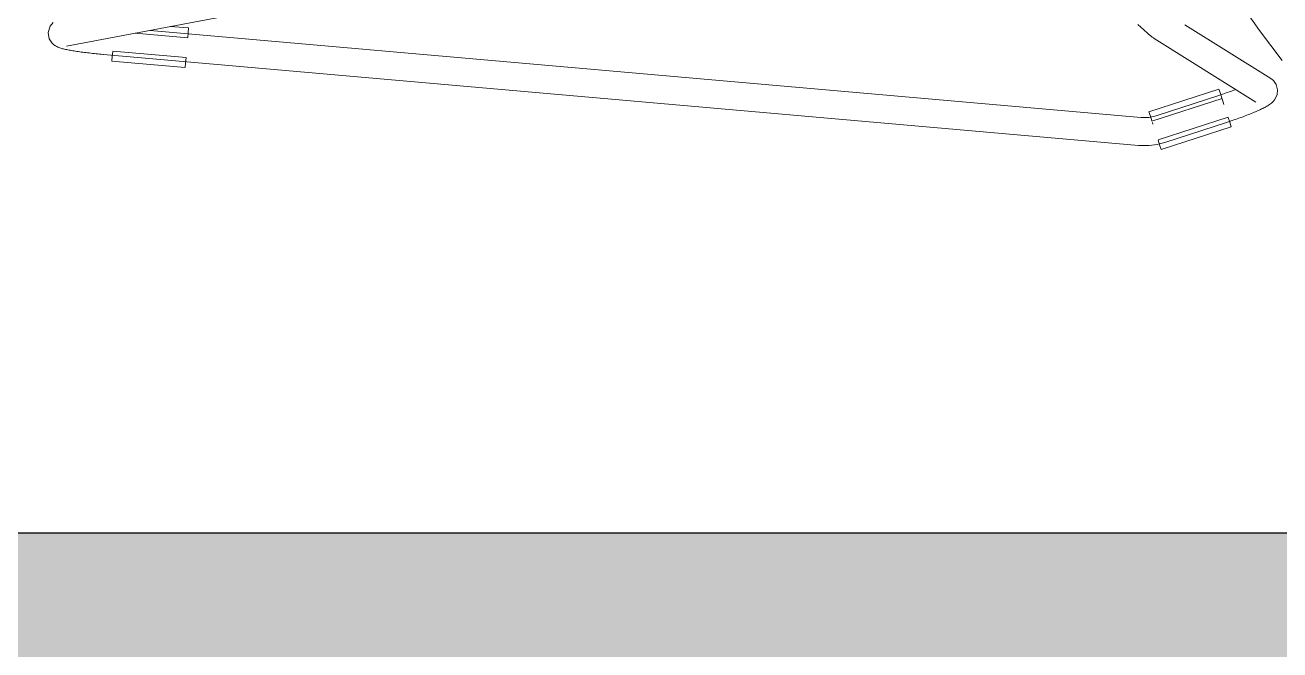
# Model space of a CAD drawing. Header units: millimetres. Extents: x 79795 to 317870, y -36033 to 97293.
# Drawn here: x 226801 to 227338, y 23307 to 23575 of the extents above; entities that cross this region are included whole.
import ezdxf

# ---------------------------------------------------------------- set-up
doc = ezdxf.new("R2010")
doc.units = ezdxf.units.MM
doc.header["$MEASUREMENT"] = 0
for name, color, linetype, lineweight in [('CSM-STL-XX-ZZ-M3-A-XXXX-00001_detached _19_04_21__rvt-1-Level 4$0$A-WALL-PATT', 7, 'CONTINUOUS', 9), ('CSM-STL-XX-ZZ-M3-A-XXXX-00001_detached _19_04_21__rvt-1-Level 4$0$I-WALL', 7, 'CONTINUOUS', 9), ('I-FURN', 8, 'CONTINUOUS', 9)]:
    doc.layers.add(name, color=color, linetype=linetype, lineweight=lineweight)

msp = doc.modelspace()

# ---------------------------------------------------------------- hatches: boundary and pattern name
at = {"layer": 'CSM-STL-XX-ZZ-M3-A-XXXX-00001_detached _19_04_21__rvt-1-Level 4$0$A-WALL-PATT'}
msp.add_hatch(color=256, dxfattribs=at).paths.add_polyline_path([(226452.83, 23255.33), (230738.83, 23255.33), (230738.83, 23357.33), (226452.83, 23357.33)], flags=0)

# ---------------------------------------------------------------- linework, layer by layer
at = {"layer": 'CSM-STL-XX-ZZ-M3-A-XXXX-00001_detached _19_04_21__rvt-1-Level 4$0$I-WALL', "lineweight": 30}
msp.add_line((230738.83, 23357.33), (226452.83, 23357.33), dxfattribs=at)
at = {"layer": 'I-FURN'}
for p, q in [((226818.67, 23565.79), (226917.96, 23584.61)), ((227320.57, 23585.63), (227329.73, 23572.51)), ((226811.68, 23574.44), (226810.84, 23571.69)), ((226811.68, 23574.44), (226813, 23576.02)), ((227278.89, 23535.32), (226854.54, 23572.6)), ((226871.02, 23573.65), (226863.13, 23574.34)), ((226871.02, 23573.65), (226870.84, 23571.6)), ((227278.03, 23574.76), (227277.6, 23575.17)), ((227278.46, 23574.37), (227278.03, 23574.76)), ((227278.87, 23573.99), (227278.46, 23574.37)), ((227279.27, 23573.62), (227278.87, 23573.99)), ((227279.66, 23573.27), (227279.27, 23573.62)), ((227280.04, 23572.92), (227279.66, 23573.27)), ((227280.4, 23572.59), (227280.04, 23572.92)), ((227280.76, 23572.28), (227280.4, 23572.59)), ((227334.5, 23552.02), (227297.73, 23575.05)), ((227329.73, 23572.51), (227339.4, 23559.77)), ((226810.84, 23571.69), (226811.33, 23568.93)), ((226811.33, 23568.93), (226812.37, 23567.28)), ((226812.37, 23567.28), (226813.28, 23566.42)), ((226848.17, 23571.39), (226870.65, 23569.42)), ((226870.84, 23571.6), (226870.66, 23569.54)), ((227281.09, 23571.98), (227280.76, 23572.28)), ((227281.42, 23571.69), (227281.09, 23571.98)), ((227281.72, 23571.42), (227281.42, 23571.69)), ((227282.02, 23571.16), (227281.72, 23571.42)), ((227282.3, 23570.92), (227282.02, 23571.16)), ((227282.56, 23570.69), (227282.3, 23570.92)), ((227282.82, 23570.47), (227282.56, 23570.69)), ((227283.06, 23570.27), (227282.82, 23570.47)), ((227283.29, 23570.08), (227283.06, 23570.27)), ((227283.51, 23569.9), (227283.29, 23570.08)), ((227283.73, 23569.73), (227283.51, 23569.9)), ((227283.96, 23569.55), (227283.73, 23569.73)), ((227284.22, 23569.37), (227283.96, 23569.55)), ((227284.54, 23569.16), (227284.22, 23569.37)), ((227284.54, 23569.16), (227328.13, 23541.85)), ((226813.28, 23566.42), (226813.98, 23565.95)), ((226813.98, 23565.95), (226814.54, 23565.64)), ((226814.54, 23565.64), (226815.01, 23565.43)), ((226815.01, 23565.43), (226815.44, 23565.26)), ((226815.44, 23565.26), (226815.85, 23565.12)), ((226815.85, 23565.12), (226816.24, 23564.99)), ((226816.24, 23564.99), (226816.64, 23564.88)), ((226816.64, 23564.88), (226817.04, 23564.77)), ((226817.04, 23564.77), (226817.45, 23564.66)), ((226817.45, 23564.66), (226817.88, 23564.56)), ((226817.88, 23564.56), (226818.32, 23564.47)), ((226818.32, 23564.47), (226818.78, 23564.37)), ((226818.78, 23564.37), (226819.26, 23564.27)), ((226819.26, 23564.27), (226819.76, 23564.18)), ((226819.76, 23564.18), (226820.27, 23564.08)), ((226820.27, 23564.08), (226820.8, 23563.99)), ((226820.8, 23563.99), (226821.35, 23563.9)), ((226821.35, 23563.9), (226821.92, 23563.8)), ((226821.92, 23563.8), (226822.51, 23563.71)), ((226822.51, 23563.71), (226823.11, 23563.62)), ((226823.11, 23563.62), (226823.73, 23563.53)), ((226823.73, 23563.53), (226824.37, 23563.44)), ((226824.37, 23563.44), (226825.02, 23563.35)), ((226825.02, 23563.35), (226825.68, 23563.26)), ((226825.68, 23563.26), (226826.35, 23563.18)), ((226826.35, 23563.18), (226827.04, 23563.09)), ((226827.04, 23563.09), (226827.74, 23563.01)), ((226827.74, 23563.01), (226828.45, 23562.93)), ((226828.45, 23562.93), (226829.17, 23562.84)), ((226829.17, 23562.84), (226829.89, 23562.76)), ((226829.89, 23562.76), (226830.63, 23562.69)), ((226830.63, 23562.69), (226831.37, 23562.61)), ((226831.37, 23562.61), (226832.11, 23562.54)), ((226832.11, 23562.54), (226832.86, 23562.46)), ((226832.86, 23562.46), (226833.61, 23562.39)), ((226833.61, 23562.39), (226834.36, 23562.33)), ((226834.36, 23562.33), (226834.52, 23562.31)), ((226834.52, 23562.31), (227277.84, 23523.36)), ((226838.31, 23561.54), (226838.49, 23563.6)), ((226869.91, 23560.97), (226838.5, 23563.73)), ((226838.13, 23559.5), (226838.31, 23561.54)), ((226869.54, 23556.74), (226838.13, 23559.5)), ((226869.72, 23558.78), (226869.54, 23556.74)), ((226869.9, 23560.85), (226869.72, 23558.78)), ((227335.62, 23551.13), (227334.5, 23552.02)), ((227335.62, 23551.13), (227336.84, 23549.39)), ((227312.31, 23547.49), (227282.31, 23537.8)), ((227312.31, 23547.49), (227312.94, 23545.54)), ((227315.34, 23545.81), (227314.66, 23545.57)), ((227316.01, 23546.04), (227315.34, 23545.81)), ((227316.68, 23546.28), (227316.01, 23546.04)), ((227317.34, 23546.51), (227316.68, 23546.28)), ((227317.98, 23546.75), (227317.34, 23546.51)), ((227318.62, 23546.98), (227317.98, 23546.75)), ((227319.24, 23547.22), (227318.62, 23546.98)), ((227336.84, 23549.39), (227337.43, 23547.17)), ((227337.43, 23547.17), (227337.26, 23545.19)), ((227283.61, 23533.76), (227313.62, 23543.45)), ((227312.27, 23544.77), (227285.45, 23536.06)), ((227312.6, 23544.88), (227312.27, 23544.77)), ((227313.29, 23545.11), (227312.6, 23544.88)), ((227312.94, 23545.54), (227313.58, 23543.57)), ((227313.98, 23545.34), (227313.29, 23545.11)), ((227314.45, 23540.87), (227313.65, 23543.35)), ((227314.66, 23545.57), (227313.98, 23545.34)), ((227333.19, 23540.35), (227332.79, 23540.11)), ((227333.58, 23540.59), (227333.19, 23540.35)), ((227333.97, 23540.85), (227333.58, 23540.59)), ((227334.36, 23541.13), (227333.97, 23540.85)), ((227334.76, 23541.44), (227334.36, 23541.13)), ((227335.19, 23541.81), (227334.76, 23541.44)), ((227335.65, 23542.27), (227335.19, 23541.81)), ((227336.17, 23542.9), (227335.65, 23542.27)), ((227336.74, 23543.81), (227336.17, 23542.9)), ((227337.26, 23545.19), (227336.74, 23543.81)), ((227278.91, 23535.31), (227278.89, 23535.32)), ((227279.57, 23535.27), (227278.91, 23535.31)), ((227280.24, 23535.25), (227279.57, 23535.27)), ((227280.9, 23535.26), (227280.24, 23535.25)), ((227281.56, 23535.3), (227280.9, 23535.26)), ((227282.22, 23535.36), (227281.56, 23535.3)), ((227282.87, 23535.45), (227282.22, 23535.36)), ((227282.94, 23535.85), (227282.31, 23537.8)), ((227283.53, 23535.56), (227282.87, 23535.45)), ((227283.57, 23533.88), (227282.94, 23535.85)), ((227284.17, 23535.7), (227283.53, 23535.56)), ((227284.81, 23535.87), (227284.17, 23535.7)), ((227285.45, 23536.06), (227284.81, 23535.87)), ((227316.22, 23535.38), (227286.22, 23525.69)), ((227316.26, 23535.26), (227316.9, 23533.29)), ((227320.81, 23535.01), (227320.09, 23534.75)), ((227321.51, 23535.26), (227320.81, 23535.01)), ((227322.21, 23535.52), (227321.51, 23535.26)), ((227322.9, 23535.77), (227322.21, 23535.52)), ((227323.58, 23536.03), (227322.9, 23535.77)), ((227324.24, 23536.28), (227323.58, 23536.03)), ((227324.9, 23536.53), (227324.24, 23536.28)), ((227325.54, 23536.78), (227324.9, 23536.53)), ((227326.16, 23537.04), (227325.54, 23536.78)), ((227326.77, 23537.28), (227326.16, 23537.04)), ((227327.37, 23537.53), (227326.77, 23537.28)), ((227327.95, 23537.78), (227327.37, 23537.53)), ((227328.51, 23538.02), (227327.95, 23537.78)), ((227329.05, 23538.26), (227328.51, 23538.02)), ((227329.58, 23538.5), (227329.05, 23538.26)), ((227330.09, 23538.73), (227329.58, 23538.5)), ((227330.58, 23538.97), (227330.09, 23538.73)), ((227331.06, 23539.2), (227330.58, 23538.97)), ((227331.51, 23539.43), (227331.06, 23539.2)), ((227331.95, 23539.65), (227331.51, 23539.43)), ((227332.38, 23539.88), (227331.95, 23539.65)), ((227332.79, 23540.11), (227332.38, 23539.88)), ((227284.02, 23532.5), (227283.82, 23533.13)), ((227317.53, 23531.34), (227287.52, 23521.65)), ((227289.16, 23524.65), (227315.97, 23533.36)), ((227316.43, 23533.51), (227315.97, 23533.36)), ((227317.17, 23533.75), (227316.43, 23533.51)), ((227316.9, 23533.29), (227317.53, 23531.34)), ((227317.91, 23534), (227317.17, 23533.75)), ((227318.64, 23534.25), (227317.91, 23534)), ((227319.37, 23534.5), (227318.64, 23534.25)), ((227320.09, 23534.75), (227319.37, 23534.5)), ((227286.89, 23523.6), (227286.26, 23525.57)), ((227286.91, 23524.02), (227288.02, 23524.31)), ((227288.02, 23524.31), (227289.11, 23524.63)), ((227289.11, 23524.63), (227289.16, 23524.65)), ((227277.84, 23523.36), (227278.98, 23523.28)), ((227278.98, 23523.28), (227280.12, 23523.25)), ((227280.12, 23523.25), (227281.26, 23523.27)), ((227281.26, 23523.27), (227282.4, 23523.33)), ((227282.4, 23523.33), (227283.54, 23523.43)), ((227283.54, 23523.43), (227284.67, 23523.58)), ((227284.67, 23523.58), (227285.8, 23523.78)), ((227285.8, 23523.78), (227286.91, 23524.02)), ((227287.52, 23521.65), (227286.89, 23523.6))]:
    msp.add_line(p, q, dxfattribs=at)

doc.saveas('drawing.dxf')
